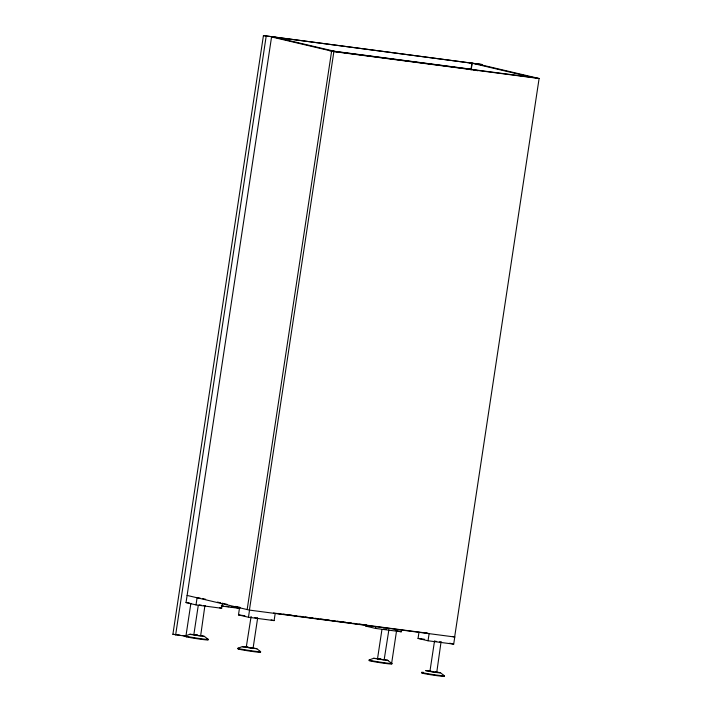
<?xml version="1.0" encoding="UTF-8"?>
<svg xmlns="http://www.w3.org/2000/svg" width="712" height="712" viewBox="0 0 712 712"><rect width="100%" height="100%" fill="white"/><g stroke="black" fill="none" stroke-linecap="round" stroke-linejoin="round"><path stroke-width="1.07" d="M190.887 603.313L185.903 636.261L172.891 634.276L263.431 35.6L482.193 64.543L263.431 35.6M175.642 634.917L266.181 36.25M222.438 603.18L221.672 608.271L196.014 604.906L186.028 602.557L271.566 36.953L333.875 51.611L539.109 78.498L454.648 636.982M186.535 636.866L186.615 636.314M196.014 604.906L197.09 597.777L200.303 598.196M196.904 635.451L193.815 634.837L198.221 605.698M197.794 635.585L200.633 635.887L204.914 605.556M275.188 613.486L274.111 620.606L248.461 617.251L238.467 614.901L239.543 607.772M238.974 649.211L239.054 648.659M247.162 609.561L331.623 51.086L536.866 77.973M333.875 51.611L249.414 610.095L454.772 637.009L453.695 644.138L428.037 640.773L418.051 638.424L418.976 632.318M248.461 617.251L249.538 610.122L187.105 595.428M257.646 618.016L253.08 648.231L249.342 647.795L246.263 647.172L251.033 616.948M401.559 629.755L401.257 631.793L375.598 628.438L375.909 626.4M388.894 629.737L384.124 659.962L377.502 658.903L381.908 629.755M470.935 69.794L471.931 63.199L469.181 62.558M471.184 69.829L472.189 63.234L532.247 77.368M391.653 663.219L396.637 630.262M428.037 640.773L429.113 633.644L425.126 632.71M441.04 641.957L436.767 672.297L433.928 671.995L429.95 671.238L434.516 641.023M185.494 635.914L189.944 634.241L194.029 634.606M237.933 648.249L242.383 646.585L248.283 647.199M369.181 659.971L373.631 658.306L377.716 658.671M205.207 605.672L203.979 605.583M246.263 647.172L248.177 647.35M441.333 642.073L439.349 641.895M429.95 671.238L430.564 671.265M257.45 618.016L254.807 617.704M430.155 671.016C414.785 669.129 443.398 673.952 439.918 672.626M195.729 635.006L197.553 635.273M431.169 671.327L432.789 671.541M329.238 50.614L471.282 69.224L477.716 70.737M221.272 605.725L223.47 606.01M225.668 606.304L228.961 606.731M231.16 607.016L234.453 607.452M236.651 607.736L239.944 608.173M221.824 606.081L239.392 608.386M277.831 613.424L280.03 613.708M283.323 614.144L285.521 614.429M288.814 614.856L292.116 615.293M294.305 615.577L296.503 615.871M299.797 616.298L301.995 616.583M305.288 617.019L307.486 617.304M309.684 617.598L312.977 618.025M315.176 618.31L318.469 618.746M320.667 619.031L323.96 619.467M326.158 619.752L329.451 620.188M331.65 620.472L334.943 620.9M337.141 621.193L340.434 621.621M342.632 621.914L345.925 622.341M348.123 622.626L351.417 623.062M353.615 623.347L355.813 623.641M359.106 624.068L362.399 624.504M364.597 624.789L366.796 625.074M273.506 613.014L427.156 633.146M186.028 602.557L189.232 602.975M368.816 626.507L365.612 626.079L375.598 628.438M238.467 614.901L244.883 615.738M418.051 638.424L424.468 639.26M172.891 634.276L180.074 635.211M379.487 659.081L380.342 659.205M386.055 629.435L383.501 629.025M379.523 658.92L382.104 659.472M195.836 634.855L197.74 635.14M201.469 605.236L199.155 604.835M435.735 671.843L440.221 672.689M252.048 647.778L256.836 648.73L260.521 651.605M436.732 641.503L434.81 641.138M250.864 647.751L253.08 648.231M385.005 659.793L387.773 660.353M201.318 635.727L204.397 636.386L208.082 639.269M190.362 634.437L204.397 636.386M242.81 646.781L256.836 648.73M251.603 617.179L250.864 617.001M435.993 672.075L436.767 672.297M476.8 63.84L539.109 78.498M273.693 36.944L276.443 37.594M276.185 37.558L336.242 51.691M452.779 636.537L454.772 637.009M395.258 630.387L401.257 631.793M449.699 643.194L453.695 644.138M202.448 598.561L205.661 599.317M217.463 602.094L220.675 602.85M222.82 603.349L227.11 604.363M235.69 606.384L239.98 607.389M219.67 607.799L221.672 608.271M271.112 619.903L274.111 620.606M183.153 635.62L185.903 636.261M387.479 660.291L391.769 663.326M243.103 646.843L242.383 646.585M190.656 634.499L189.944 634.241M440.523 672.796L444.208 675.67M388.084 660.451L373.631 658.306M259.577 651.346A11.543 0.463 8.6 0 1 250.01 650.572A11.543 0.463 8.6 0 1 238.529 648.223M259.497 651.898A11.543 0.463 8.6 0 1 249.921 651.124A11.543 0.463 8.6 0 1 238.449 648.774M423.551 672.377A11.543 0.463 8.6 0 0 432.202 674.415A11.543 0.463 8.6 0 0 443.264 675.412L443.184 675.964A11.543 0.463 8.6 0 1 433.608 675.19A11.543 0.463 8.6 0 1 422.136 672.84M390.826 663.068A11.543 0.463 8.6 0 1 381.249 662.302A11.543 0.463 8.6 0 1 369.777 659.944M391.689 663.878A11.543 0.463 8.6 0 1 378.197 662.391A11.543 0.463 8.6 0 1 371.023 660.585M207.139 639.011A11.543 0.463 8.6 0 1 197.562 638.237A11.543 0.463 8.6 0 1 186.09 635.878M208.002 639.812A11.543 0.463 8.6 0 1 195.987 638.557A11.543 0.463 8.6 0 1 186.01 636.43"/></g></svg>
